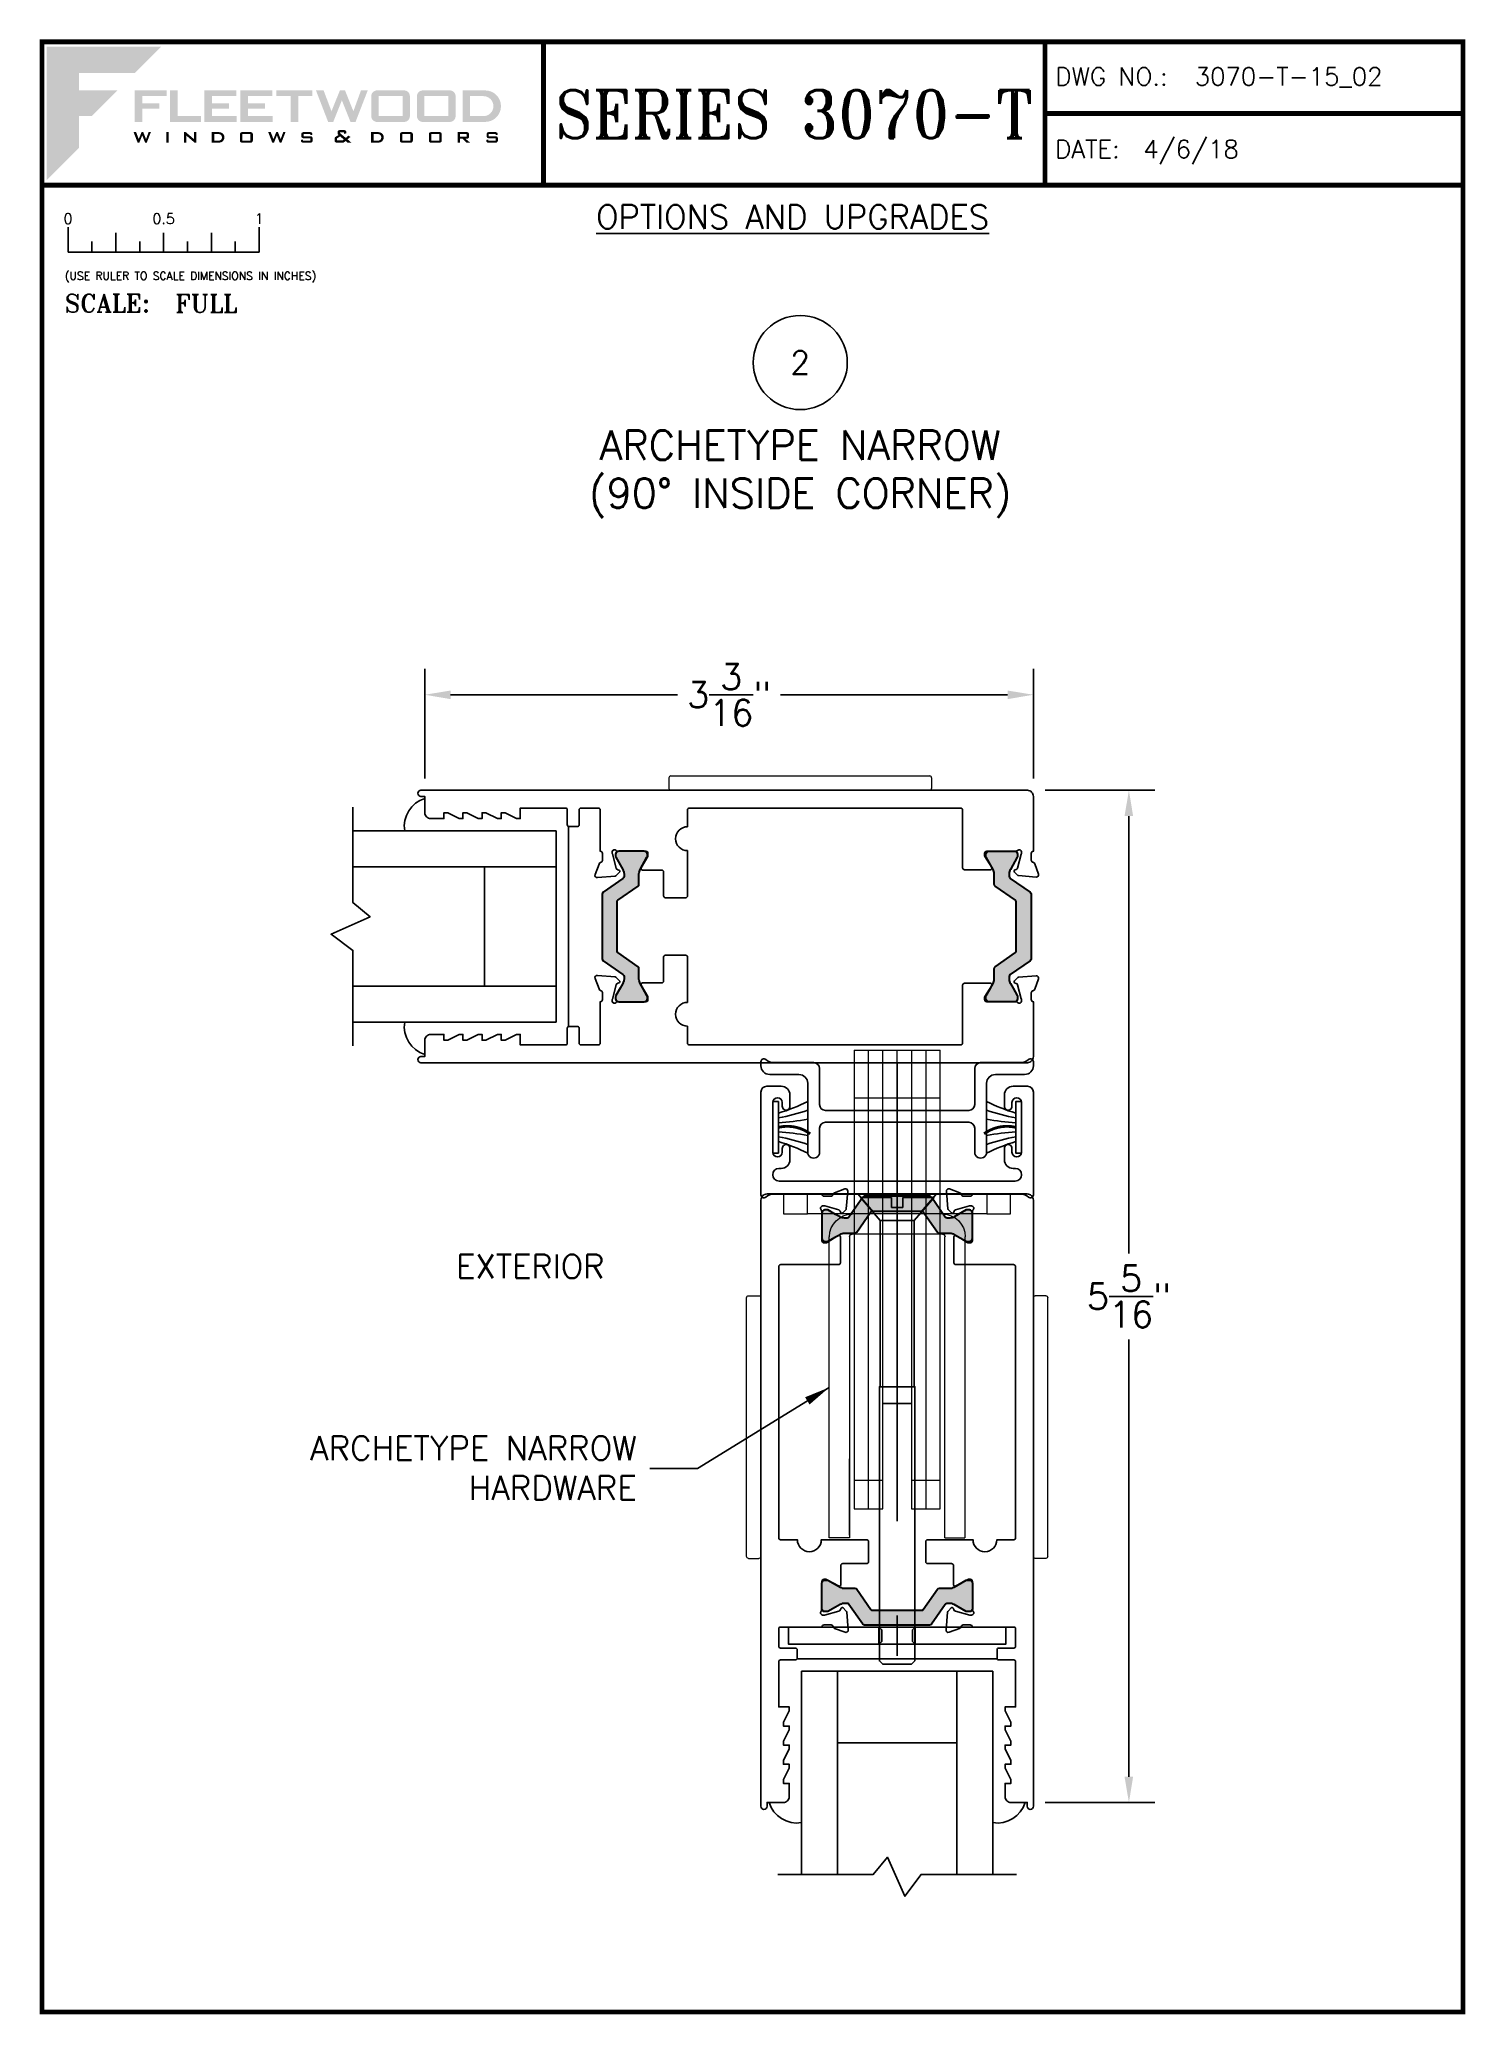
# Paper-space layout 'DETAIL 2' of a CAD drawing. Extents: x 0.3 to 7.8, y 0.1 to 10.4.
# The model-space entities are those that its viewports show. They can reach past a viewport. Long polylines and large blocks are cut down to what shows.
import ezdxf
from ezdxf.enums import TextEntityAlignment as Align

# ---------------------------------------------------------------- set-up
doc = ezdxf.new("R2010")
doc.units = 0
doc.header["$LTSCALE"] = 0.25
doc.header["$MEASUREMENT"] = 0
doc.layers.get('0').update_dxf_attribs({"linetype": 'CONTINUOUS'})
doc.layers.get('DEFPOINTS').update_dxf_attribs({"color": 1, "linetype": 'CONTINUOUS'})
for name, color, linetype in [('DIM', 7, 'CONTINUOUS'), ('GLASS-VINYL', 7, 'CONTINUOUS'), ('SEAL', 7, 'CONTINUOUS'), ('SILL-PAN', 7, 'CONTINUOUS'), ('TEXT', 7, 'CONTINUOUS'), ('TRACK', 7, 'CONTINUOUS'), ('VENT', 5, 'CONTINUOUS')]:
    doc.layers.add(name, color=color, linetype=linetype)
doc.layers.add('VP', color=40, linetype='CONTINUOUS', plot=False)
doc.layers.get('VP').off()
doc.styles.add('ROMANS', font='romans')
doc.styles.add('ROMANT', font='romant')
doc.styles.add('SIMPLEX-094', font='simplex.shx', dxfattribs={"height": 0.094})
doc.styles.get("Standard").update_dxf_attribs({"font": 'simplex.shx'})
doc.dimstyles.new('FULL SCALE', dxfattribs={"dimscale": 0.75, "dimtxt": 0.18, "dimasz": 0.18, "dimexe": 0.18, "dimexo": 0.125, "dimgap": 0.09, "dimtad": 0, "dimtih": 1, "dimtoh": 1, "dimdec": 4, "dimzin": 0, "dimdsep": 46, "dimlunit": 4, "dimtxsty": 'Standard', "dimcen": 0.09, "dimadec": 0, "dimazin": 0, "dimtfac": 1, "dimtdec": 4, "dimtofl": 0, "dimtmove": 0, "dimatfit": 3, "dimfxl": 0, "dimtolj": 1, "dimtzin": 0, "dimarcsym": 0})
doc.dimstyles.new('THREE-QUARTER SCALE', dxfattribs={"dimscale": 0.75, "dimtxt": 0.18, "dimasz": 0.18, "dimexe": 0.18, "dimexo": 0.125, "dimgap": 0.09, "dimtad": 0, "dimtih": 1, "dimtoh": 1, "dimdec": 4, "dimlfac": 1.333, "dimzin": 0, "dimdsep": 46, "dimlunit": 5, "dimtxsty": 'Standard', "dimcen": 0.09, "dimadec": 0, "dimazin": 0, "dimtfac": 1, "dimtdec": 4, "dimtofl": 0, "dimtmove": 0, "dimatfit": 3, "dimfxl": 0, "dimtolj": 1, "dimtzin": 0, "dimarcsym": 0})

# ---------------------------------------------------------------- blocks, each defined once
blk = doc.blocks.new('sectball')
blk.add_circle((0, 0), 0.125)
blk.add_attdef('NO', text='', height=0.062).set_placement((0, 0), align=Align.MIDDLE_CENTER)
for tag, p in [('LINE1', (0, -0.2588)), ('LINE2', (0, -0.3864)), ('LINE3', (0, -0.5214))]:
    blk.add_attdef(tag, text='', height=0.078).set_placement(p, align=Align.CENTER)
blk = doc.blocks.new('Fleetwood_Logo_6-10-15')
h = blk.add_hatch(color=154)
h.dxf.hatch_style = 1
h.paths.add_polyline_path([(0.2526, -0.0017), (0.0019, -0.0017), (0.0019, -0.2942), (0.0725, -0.2236), (0.0725, -0.1535), (0.1007, -0.1535), (0.1567, -0.0976), (0.0725, -0.0976), (0.0725, -0.0596), (0.1946, -0.0596)])
h = blk.add_hatch(color=251)
h.dxf.hatch_style = 1
h.paths.add_polyline_path([(0.2487, -0.1256), (0.2112, -0.1256), (0.2112, -0.1102), (0.2647, -0.1102), (0.2647, -0.0976), (0.1946, -0.0976), (0.1946, -0.1667), (0.2112, -0.1667), (0.2112, -0.1377), (0.2487, -0.1377)])
h = blk.add_hatch(color=251)
h.dxf.hatch_style = 1
h.paths.add_polyline_path([(0.2886, -0.0976), (0.272, -0.0976), (0.272, -0.1667), (0.3401, -0.1667), (0.3401, -0.1535), (0.2886, -0.1535)])
h = blk.add_hatch(color=251)
h.dxf.hatch_style = 1
h.paths.add_polyline_path([(0.4175, -0.0976), (0.3474, -0.0976), (0.3474, -0.1667), (0.4185, -0.1667), (0.4185, -0.1534), (0.364, -0.1534), (0.364, -0.1377), (0.4015, -0.1377), (0.4015, -0.1256), (0.364, -0.1256), (0.364, -0.1102), (0.4175, -0.1102)])
h = blk.add_hatch(color=251)
h.dxf.hatch_style = 1
h.paths.add_polyline_path([(0.4965, -0.0976), (0.4264, -0.0976), (0.4264, -0.1667), (0.4975, -0.1667), (0.4975, -0.1534), (0.443, -0.1534), (0.443, -0.1377), (0.4804, -0.1377), (0.4804, -0.1256), (0.443, -0.1256), (0.443, -0.1102), (0.4965, -0.1102)])
h = blk.add_hatch(color=251)
h.dxf.hatch_style = 1
h.paths.add_polyline_path([(0.5842, -0.0976), (0.5054, -0.0976), (0.5054, -0.1102), (0.5365, -0.1102), (0.5365, -0.1667), (0.5531, -0.1667), (0.5531, -0.1102), (0.5842, -0.1102)])
h = blk.add_hatch(color=251)
h.dxf.hatch_style = 1
h.paths.add_polyline_path([(0.6089, -0.0976), (0.5921, -0.0976), (0.6188, -0.1667), (0.63, -0.1667), (0.6489, -0.1192), (0.6679, -0.1667), (0.6789, -0.1667), (0.7056, -0.0976), (0.6908, -0.0976), (0.6742, -0.1433), (0.6558, -0.0976), (0.6446, -0.0976), (0.6261, -0.1433)])
h = blk.add_hatch(color=251)
h.dxf.hatch_style = 1
h.paths.add_polyline_path([(0.7853, -0.0976), (0.726, -0.0976, 0.414214), (0.7133, -0.1102), (0.7133, -0.154, 0.414214), (0.726, -0.1667), (0.7853, -0.1667, 0.414214), (0.798, -0.154), (0.798, -0.1102, 0.414214)])
h.paths.add_polyline_path([(0.7819, -0.1102), (0.7819, -0.154), (0.7294, -0.154), (0.7294, -0.1102)], flags=16)
h = blk.add_hatch(color=251)
h.dxf.hatch_style = 1
h.paths.add_polyline_path([(0.8856, -0.0976), (0.8262, -0.0976, 0.414214), (0.8136, -0.1102), (0.8136, -0.154, 0.414214), (0.8262, -0.1667), (0.8856, -0.1667, 0.414214), (0.8982, -0.154), (0.8982, -0.1102, 0.414214)])
h.paths.add_polyline_path([(0.8822, -0.1102), (0.8822, -0.154), (0.8296, -0.154), (0.8296, -0.1102)], flags=16)
h = blk.add_hatch(color=251)
h.dxf.hatch_style = 1
h.paths.add_polyline_path([(0.9632, -0.0976), (0.914, -0.0976), (0.914, -0.1667), (0.9632, -0.1667, 1)])
h.paths.add_polyline_path([(0.9301, -0.1102), (0.9593, -0.1102, -1), (0.9593, -0.154), (0.9301, -0.154)], flags=16)
h = blk.add_hatch(color=7)
h.dxf.hatch_style = 1
h.paths.add_polyline_path([(0.2301, -0.1891), (0.2251, -0.1891), (0.2196, -0.2043), (0.2134, -0.1891), (0.2097, -0.1891), (0.2035, -0.2043), (0.1978, -0.1891), (0.1922, -0.1891), (0.2011, -0.2121), (0.2048, -0.2121), (0.2112, -0.1963), (0.2175, -0.2121), (0.2212, -0.2121)])
h = blk.add_hatch(color=7)
h.dxf.hatch_style = 1
h.paths.add_polyline_path([(0.2691, -0.1891), (0.2637, -0.1891), (0.2637, -0.2118), (0.2637, -0.2121), (0.2691, -0.2121)])
h = blk.add_hatch(color=7)
h.dxf.hatch_style = 1
h.paths.add_polyline_path([(0.3077, -0.1964), (0.3259, -0.2121), (0.3298, -0.2121), (0.3298, -0.1891), (0.325, -0.1891), (0.325, -0.2047), (0.3067, -0.1891), (0.3029, -0.1891), (0.3029, -0.2121), (0.3077, -0.2121)])
h = blk.add_hatch(color=7)
h.dxf.hatch_style = 1
h.paths.add_polyline_path([(0.3801, -0.1891), (0.3637, -0.1891), (0.3637, -0.2121), (0.3801, -0.2121, 1)])
h.paths.add_polyline_path([(0.3691, -0.2079), (0.3691, -0.1933), (0.3788, -0.1933, -1), (0.3788, -0.2079)], flags=16)
h = blk.add_hatch(color=7)
h.dxf.hatch_style = 1
h.paths.add_polyline_path([(0.4537, -0.2079), (0.4537, -0.1933, 0.414214), (0.4495, -0.1891), (0.4297, -0.1891, 0.414214), (0.4255, -0.1933), (0.4255, -0.2079, 0.414214), (0.4297, -0.2121), (0.4495, -0.2121, 0.414214)])
h.paths.add_polyline_path([(0.4308, -0.2079), (0.4308, -0.1933), (0.4484, -0.1933), (0.4484, -0.2079)], flags=16)
h = blk.add_hatch(color=7)
h.dxf.hatch_style = 1
h.paths.add_polyline_path([(0.5253, -0.1891), (0.5203, -0.1891), (0.5148, -0.2043), (0.5087, -0.1891), (0.5049, -0.1891), (0.4988, -0.2043), (0.493, -0.1891), (0.4874, -0.1891), (0.4963, -0.2121), (0.5001, -0.2121), (0.5064, -0.1963), (0.5127, -0.2121), (0.5164, -0.2121)])
h = blk.add_hatch(color=7)
h.dxf.hatch_style = 1
h.paths.add_polyline_path([(0.5801, -0.1891), (0.5643, -0.1891, 0.414214), (0.56, -0.1933), (0.56, -0.1981, 0.414214), (0.5643, -0.2024), (0.58, -0.2024), (0.58, -0.2078), (0.5637, -0.2078), (0.5637, -0.2052), (0.5591, -0.2062), (0.5591, -0.2078, 0.414214), (0.5634, -0.2121), (0.5805, -0.2121, 0.414214), (0.5848, -0.2078), (0.5848, -0.2024, 0.414214), (0.5805, -0.1982), (0.5648, -0.1982), (0.5648, -0.193), (0.5798, -0.193), (0.5798, -0.1958), (0.5843, -0.1948), (0.5843, -0.1933, 0.414214)])
h = blk.add_hatch(color=7)
h.dxf.hatch_style = 1
h.paths.add_polyline_path([(0.645, -0.1913, -0.222262), (0.6447, -0.1906), (0.6447, -0.1892), (0.6535, -0.1892), (0.6535, -0.193), (0.6587, -0.1918), (0.6587, -0.189, 0.414214), (0.6544, -0.1847), (0.6437, -0.1847, 0.414214), (0.6394, -0.189), (0.6394, -0.1922, 0.222262), (0.6407, -0.1948), (0.6415, -0.1955), (0.6345, -0.1998, 0.260684), (0.6329, -0.2027), (0.6329, -0.2078, 0.414214), (0.6372, -0.2121), (0.6514, -0.2121, 0.17577), (0.6536, -0.2113), (0.657, -0.2085), (0.6614, -0.2121), (0.6699, -0.2121), (0.6613, -0.2049), (0.6676, -0.1997), (0.6637, -0.1964), (0.6574, -0.2017)])
h.paths.add_polyline_path([(0.6532, -0.2052), (0.6509, -0.2072, -0.17577), (0.6502, -0.2074), (0.6382, -0.2074), (0.6382, -0.2033, -0.260684), (0.6387, -0.2025), (0.6451, -0.1985)], flags=16)
h = blk.add_hatch(color=7)
h.dxf.hatch_style = 1
h.paths.add_polyline_path([(0.7294, -0.1891), (0.713, -0.1891), (0.713, -0.2121), (0.7294, -0.2121, 1)])
h.paths.add_polyline_path([(0.7184, -0.2079), (0.7184, -0.1933), (0.7281, -0.1933, -1), (0.7281, -0.2079)], flags=16)
h = blk.add_hatch(color=7)
h.dxf.hatch_style = 1
h.paths.add_polyline_path([(0.8045, -0.2079), (0.8045, -0.1933, 0.414214), (0.8003, -0.1891), (0.7805, -0.1891, 0.414214), (0.7763, -0.1933), (0.7763, -0.2079, 0.414214), (0.7805, -0.2121), (0.8003, -0.2121, 0.414214)])
h.paths.add_polyline_path([(0.7816, -0.2079), (0.7816, -0.1933), (0.7992, -0.1933), (0.7992, -0.2079)], flags=16)
h = blk.add_hatch(color=7)
h.dxf.hatch_style = 1
h.paths.add_polyline_path([(0.8678, -0.2079), (0.8678, -0.1933, 0.414214), (0.8636, -0.1891), (0.8438, -0.1891, 0.414214), (0.8396, -0.1933), (0.8396, -0.2079, 0.414214), (0.8438, -0.2121), (0.8636, -0.2121, 0.414214)])
h.paths.add_polyline_path([(0.8449, -0.2079), (0.8449, -0.1933), (0.8624, -0.1933), (0.8624, -0.2079)], flags=16)
h = blk.add_hatch(color=7)
h.dxf.hatch_style = 1
h.paths.add_polyline_path([(0.9277, -0.1993), (0.9277, -0.1933, 0.414214), (0.9235, -0.1891), (0.9028, -0.1891), (0.9028, -0.2121), (0.9082, -0.2121), (0.9082, -0.2035), (0.9131, -0.2035), (0.9224, -0.2121), (0.9303, -0.2121), (0.9197, -0.2035), (0.9235, -0.2035, 0.414214)])
h.paths.add_polyline_path([(0.9082, -0.1993), (0.9082, -0.1933), (0.9214, -0.1933, -0.414214), (0.9224, -0.1943), (0.9224, -0.1983, -0.414214), (0.9214, -0.1993)], flags=16)
h = blk.add_hatch(color=7)
h.dxf.hatch_style = 1
h.paths.add_polyline_path([(0.9867, -0.1982), (0.971, -0.1982), (0.971, -0.193), (0.9859, -0.193), (0.9859, -0.1958), (0.9905, -0.1948), (0.9905, -0.1933, 0.414214), (0.9863, -0.1891), (0.9705, -0.1891, 0.414214), (0.9662, -0.1933), (0.9662, -0.1981, 0.414214), (0.9705, -0.2024), (0.9862, -0.2024), (0.9862, -0.2078), (0.9699, -0.2078), (0.9699, -0.2052), (0.9653, -0.2062), (0.9653, -0.2078, 0.414214), (0.9696, -0.2121), (0.9867, -0.2121, 0.414214), (0.991, -0.2078), (0.991, -0.2024, 0.414214)])
blk = doc.blocks.new('A-SIZE_P')
at = {"const_width": 0.025}
blk.add_lwpolyline([(0.313, 0.125), (7.751, 0.125), (7.751, 10.437), (0.313, 10.437)], close=True, dxfattribs=at)
for points in [[(2.938, 10.437), (2.938, 9.687)], [(5.563, 10.437), (5.563, 9.687)], [(5.563, 10.062), (7.751, 10.062)], [(0.313, 9.687), (7.751, 9.687)]]:
    blk.add_lwpolyline(points, dxfattribs=at)
at = {"xscale": 2.387023416083395, "yscale": 2.387023416083395, "zscale": 2.387023416083395}
blk.add_blockref('Fleetwood_Logo_6-10-15', (0.334, 10.416), dxfattribs=at)
for s, style, p in [('DWG NO.:', 'SIMPLEX-094', (5.617, 10.209)), ('DATE:', 'SIMPLEX-094', (5.616, 9.829)), ('SCALE:', 'ROMANT', (0.433, 9.022))]:
    blk.add_text(s, height=0.094, dxfattribs=dict(style=style)).set_placement(p)
for tag, p, style in [('DWG_NO', (6.346, 10.209), 'SIMPLEX-094'), ('DATE', (6.077, 9.829), 'SIMPLEX-094'), ('SCALE', (1.011, 9.02), 'ROMANT')]:
    blk.add_attdef(tag, p, '', height=0.094, dxfattribs=dict(style=style))
for tag, height, style, width, p, p2 in [('DWG_NO_F', 0.094, 'SIMPLEX-094', 1.745692, (6.347, 10.209), (7.683, 10.209)), ('PRODUCT', 0.25, 'ROMANT', 1.390728, (3.001, 9.934), (5.5, 9.934))]:
    blk.add_attdef(tag, text='', height=height, dxfattribs=dict(style=style, width=width)).set_placement(p, p2, align=Align.FIT)
blk = doc.blocks.new('Full')
for p, q in [((0.137, -0.219), (0.137, -0.35)), ((0.262, -0.294), (0.262, -0.35)), ((0.387, -0.249), (0.387, -0.35)), ((0.512, -0.294), (0.512, -0.35)), ((0.637, -0.249), (0.637, -0.35)), ((0.762, -0.294), (0.762, -0.35)), ((0.887, -0.249), (0.887, -0.35)), ((1.012, -0.294), (1.012, -0.35)), ((1.137, -0.219), (1.137, -0.35)), ((0.137, -0.35), (1.137, -0.35))]:
    blk.add_line(p, q)
for s, p in [('0', (0.137, -0.219)), ('0.5', (0.637, -0.219)), ('1', (1.137, -0.219))]:
    blk.add_text(s, height=0.055).set_placement(p, align=Align.BOTTOM_CENTER)
at = {"style": 'ROMANS'}
blk.add_text('(USE RULER TO SCALE DIMENSIONS IN INCHES)', height=0.04115, dxfattribs=at).set_placement((0.12, -0.495))
blk = doc.blocks.new('*D133')
at = {"layer": 'DEFPOINTS', "color": 0}
for p in [(5.471, 6.52), (5.47, 1.222), (6.002, 1.222)]:
    blk.add_point(p, dxfattribs=at)
at = {"layer": 'SILL-PAN', "color": 0, "lineweight": -2}
for p, q in [((5.564, 6.52), (6.137, 6.52)), ((6.002, 6.385), (6.002, 4.096)), ((6.002, 1.357), (6.002, 3.646)), ((5.563, 1.222), (6.137, 1.222))]:
    blk.add_line(p, q, dxfattribs=at)
at = {"layer": 'SILL-PAN', "color": 0}
for points in [[(5.979, 6.385), (6.024, 6.385), (6.002, 6.52)], [(5.979, 1.357), (6.024, 1.357), (6.002, 1.222)]]:
    blk.add_solid(points, dxfattribs=at)
at = {"layer": 'SILL-PAN', "color": 0, "insert": (6.002, 3.871), "char_height": 0.135, "attachment_point": 5}
blk.add_mtext('\\A1;5{\\H1.000000x;\\S5/16;}"', dxfattribs=at)
blk = doc.blocks.new('*D134')
at = {"layer": 'DEFPOINTS', "color": 0}
for p in [(5.502, 7.02), (2.317, 6.488), (5.502, 6.489)]:
    blk.add_point(p, dxfattribs=at)
at = {"layer": 'SILL-PAN', "color": 0, "lineweight": -2}
for p, q in [((2.317, 6.582), (2.317, 7.155)), ((5.502, 6.582), (5.502, 7.155)), ((2.452, 7.02), (3.639, 7.02)), ((5.367, 7.02), (4.179, 7.02))]:
    blk.add_line(p, q, dxfattribs=at)
at = {"layer": 'SILL-PAN', "color": 0}
for points in [[(2.452, 7.042), (2.452, 6.997), (2.317, 7.02)], [(5.367, 7.042), (5.367, 6.997), (5.502, 7.02)]]:
    blk.add_solid(points, dxfattribs=at)
at = {"layer": 'SILL-PAN', "color": 0, "insert": (3.909, 7.02), "char_height": 0.135, "attachment_point": 5}
blk.add_mtext('\\A1;3{\\H1.000000x;\\S3/16;}"', dxfattribs=at)
blk = doc.blocks.new('*U63')
for centre, radius, start, end in [((-0.303, 1.135), 1.112, 287.4409, 295.9325), ((-0.19, 1.188), 1.16, 280.9256, 288.7507), ((-0.031, 1.124), 1.102, 273.1709, 281.1969), ((-0.031, -1.124), 1.102, 78.8031, 86.8291), ((-0.19, -1.188), 1.16, 71.2493, 79.0744), ((-0.303, -1.135), 1.112, 64.0675, 72.5591)]:
    blk.add_arc(centre, radius, start, end)
at = {"layer": 'SEAL'}
blk.add_lwpolyline([(0, -0.135), (0, 0.135), (0.03, 0.135), (0.03, -0.135)], close=True, dxfattribs=at)
at = {"layer": 'SEAL', "const_width": 0.015}
blk.add_lwpolyline([(0.03, 0, 0.219791), (0.196, 0.034)], format="xyb", dxfattribs=at)
at = {"flags": 9}
for tag, p in [('MANUFACTURER_PART_#', (0, -0.199)), ('FLEETWOOD_PART_#', (-0.001, -0.249))]:
    blk.add_attdef(tag, p, '', height=0.0312, dxfattribs=at)
blk = doc.blocks.new('3070CR-Archetype-Narrow-Latch_Lead-Stile')
h = blk.add_hatch(color=7)
h.dxf.hatch_style = 1
h.paths.add_polyline_path([(0.364, 0.131, -0.244698), (0.367, 0.137), (0.473, 0.211, 0.244698), (0.478, 0.221), (0.478, 0.276, -0.131652), (0.485, 0.299), (0.498, 0.323), (0.52, 0.362, 0.131652), (0.522, 0.366), (0.522, 0.378, 0.414214), (0.506, 0.394), (0.372, 0.394, 0.414214), (0.356, 0.378), (0.356, 0.366, 0.131652), (0.357, 0.362), (0.38, 0.323), (0.393, 0.299, -0.131652), (0.399, 0.276), (0.399, 0.262, -0.244698), (0.394, 0.252), (0.29, 0.179, 0.244698), (0.285, 0.17), (0.285, -0.17, 0.244698), (0.29, -0.179), (0.394, -0.252, -0.103471), (0.398, -0.256, -0.13774), (0.399, -0.262), (0.399, -0.276, -0.131652), (0.393, -0.299), (0.357, -0.362, 0.131652), (0.356, -0.366), (0.356, -0.378, 0.414214), (0.372, -0.394), (0.506, -0.394, 0.414214), (0.522, -0.378), (0.522, -0.366, 0.137872), (0.52, -0.361), (0.52, -0.361), (0.485, -0.299, -0.131652), (0.478, -0.276), (0.478, -0.221, 0.244698), (0.473, -0.211), (0.367, -0.137, -0.244698), (0.364, -0.131)])
h = blk.add_hatch(color=7)
h.dxf.hatch_style = 1
h.paths.add_polyline_path([(2.53, 0.17, 0.244698), (2.525, 0.179), (2.421, 0.252, -0.244698), (2.416, 0.262), (2.416, 0.276, -0.131652), (2.422, 0.299), (2.436, 0.323), (2.458, 0.362, 0.131652), (2.459, 0.366), (2.459, 0.378, 0.414214), (2.444, 0.394), (2.31, 0.394, 0.414214), (2.294, 0.378), (2.294, 0.366, 0.131652), (2.295, 0.362), (2.318, 0.323), (2.331, 0.299, -0.131652), (2.337, 0.276), (2.337, 0.221, 0.244698), (2.342, 0.211), (2.448, 0.137, -0.244698), (2.452, 0.131), (2.452, -0.131, -0.244698), (2.448, -0.137), (2.342, -0.211, 0.244698), (2.337, -0.221), (2.337, -0.276, -0.131652), (2.331, -0.299), (2.295, -0.362, 0.131652), (2.294, -0.366), (2.294, -0.378, 0.414214), (2.31, -0.394), (2.444, -0.394, 0.414214), (2.459, -0.378), (2.459, -0.366, 0.131652), (2.458, -0.362), (2.422, -0.299, -0.131652), (2.416, -0.276), (2.416, -0.262, -0.13774), (2.418, -0.256, -0.103471), (2.421, -0.252), (2.525, -0.179, 0.244698), (2.53, -0.17)])
at = {"color": 7, "linetype": 'Continuous', "lineweight": 15}
for p, q in [((0.806, 0.778), (0.806, 0.723)), ((0.931, 0.788), (0.816, 0.788)), ((2.056, 0.788), (0.931, 0.788)), ((2.171, 0.788), (2.056, 0.788)), ((2.181, 0.778), (2.181, 0.723)), ((0.273, 0.594), (0.378, 0.594)), ((0.273, 0.469), (0.273, 0.594)), ((0.378, 0.594), (0.378, 0.469)), ((0.378, 0.469), (0.273, 0.469)), ((0.273, -0.469), (0.273, 0.469)), ((0.378, -0.469), (0.378, 0.469)), ((2.073, 0.355), (0.497, 0.355)), ((2.073, 0.25), (2.073, 0.355)), ((-0.479, 0.225), (-0.479, -0.225)), ((-0.479, 0.225), (1.921, 0.225)), ((-0.229, -0.225), (-0.229, 0.225)), ((0.483, -0.237), (0.483, 0.236)), ((0.497, 0.25), (2.073, 0.25)), ((2.059, 0.25), (1.659, 0.25)), ((1.771, 0.225), (1.771, 0.075)), ((1.921, 0.225), (1.921, 0.075)), ((1.921, 0.15), (-0.479, 0.15)), ((1.921, 0.075), (-0.479, 0.075)), ((1.369, 0), (-0.479, 0)), ((-0.479, -0.075), (1.921, -0.075)), ((1.771, -0.075), (1.771, -0.225)), ((1.921, -0.075), (1.921, -0.225)), ((-0.479, -0.15), (1.921, -0.15)), ((1.921, -0.225), (-0.479, -0.225)), ((2.073, -0.25), (0.497, -0.25)), ((2.059, -0.25), (1.659, -0.25)), ((2.073, -0.25), (2.073, -0.355)), ((0.497, -0.355), (2.073, -0.355)), ((0.273, -0.469), (0.378, -0.469)), ((0.273, -0.594), (0.273, -0.469)), ((0.378, -0.469), (0.378, -0.594)), ((0.378, -0.594), (0.273, -0.594)), ((0.806, -0.778), (0.806, -0.723)), ((2.181, -0.778), (2.181, -0.723)), ((0.931, -0.788), (0.816, -0.788)), ((2.056, -0.788), (0.931, -0.788)), ((2.171, -0.788), (2.056, -0.788))]:
    blk.add_line(p, q, dxfattribs=at)
at = {"ltscale": 0.5}
for p, q in [((0.366, 0.125), (0.273, 0.205)), ((2.54, 0.095), (2.63, 0.095)), ((2.555, 0.08), (2.54, 0.095)), ((2.615, 0.08), (2.555, 0.08)), ((2.615, 0.08), (2.63, 0.095)), ((2.54, -0.095), (2.555, -0.08)), ((2.54, -0.095), (2.63, -0.095)), ((2.555, -0.08), (2.615, -0.08)), ((2.63, -0.095), (2.615, -0.08)), ((0.273, -0.206), (0.366, -0.125))]:
    blk.add_line(p, q, dxfattribs=at)
for p, q in [((0.412, 0.089), (0.291, 0.192)), ((0.291, 0.192), (0.291, 0.03)), ((0.291, 0.03), (0.344, 0.03)), ((0.344, -0.03), (0.344, 0.03)), ((0.412, 0.089), (1.282, 0.089)), ((0.412, -0.089), (0.412, 0.089)), ((1.369, 0.075), (1.369, -0.075)), ((-0.414, 0), (0.273, 0)), ((0.019, 0), (1.985, 0)), ((0.291, -0.193), (0.291, -0.03)), ((0.291, -0.03), (0.344, -0.03)), ((0.412, -0.089), (0.291, -0.193)), ((0.412, -0.089), (1.282, -0.089))]:
    blk.add_line(p, q)
at = {"ltscale": 0.3}
blk.add_line((2.48, 0), (2.69, 0), dxfattribs=at)
at = {"color": 5}
for points in [[(2.583, 0.62), (2.64, 0.62), (2.55, 0.62, 0.414214), (2.54, 0.61), (2.54, 0.394, 0.414214), (2.529, 0.382), (2.529, 0.346, 0.359508), (2.538, 0.335, -0.263725), (2.547, 0.327), (2.567, 0.272, -0.548619), (2.555, 0.256), (2.462, 0.264, -0.176327), (2.455, 0.268), (2.44, 0.282, -0.57735), (2.444, 0.295), (2.448, 0.296, 0.267949), (2.457, 0.305), (2.477, 0.38, 0.065543), (2.477, 0.383), (2.477, 0.39, 0.6885), (2.457, 0.398, -0.213422), (2.448, 0.394), (2.302, 0.394, 0.414214), (2.29, 0.382), (2.29, 0.373, 0.137872), (2.292, 0.367), (2.325, 0.307, -0.585524), (2.319, 0.295), (2.218, 0.295, 0.414214), (2.208, 0.285), (2.208, 0.16, -0.414214), (2.198, 0.15), (2.093, 0.15, -0.414214), (2.083, 0.16), (2.083, 0.397, 1), (2.083, 0.522), (2.083, 0.61, 0.414214), (2.073, 0.62), (0.653, 0.62, 0.406968), (0.643, 0.609), (0.643, 0.307, -0.414214), (0.633, 0.297), (0.498, 0.297, -0.585524), (0.491, 0.309), (0.527, 0.367, 0.137872), (0.529, 0.374), (0.529, 0.382, 0.414214), (0.517, 0.394), (0.365, 0.394, -0.213422), (0.356, 0.398, 0.6885), (0.336, 0.39), (0.336, 0.381, 0.065543), (0.336, 0.378), (0.356, 0.306, 0.267949), (0.364, 0.298), (0.368, 0.297, -0.57735), (0.372, 0.284), (0.358, 0.27, -0.176327), (0.351, 0.266), (0.259, 0.258, -0.548619), (0.247, 0.274), (0.247, 0.274), (0.267, 0.328, -0.263725), (0.276, 0.336, 0.359508), (0.285, 0.347), (0.285, 0.382, 0.414214), (0.273, 0.394), (0.273, 0.681, -0.414214), (0.305, 0.713), (3.478, 0.713, -1), (3.478, 0.681), (3.458, 0.681), (3.458, 0.596, -0.414214), (3.427, 0.565), (3.358, 0.565), (3.358, 0.595), (3.338, 0.595), (3.278, 0.565), (3.258, 0.565), (3.258, 0.595), (3.238, 0.595), (3.178, 0.565), (3.158, 0.565), (3.158, 0.595), (3.138, 0.595), (3.078, 0.565), (3.058, 0.565), (3.058, 0.595), (3.038, 0.595), (2.978, 0.565), (2.958, 0.565), (2.958, 0.62), (2.722, 0.62, 0.414214), (2.712, 0.61), (2.712, 0.533, -0.414214), (2.702, 0.523), (2.66, 0.523, -0.414214), (2.65, 0.533), (2.65, 0.61, 0.414214), (2.64, 0.62)], [(2.583, -0.62), (2.64, -0.62), (2.55, -0.62, -0.414214), (2.54, -0.61), (2.54, -0.394, -0.414214), (2.529, -0.382), (2.529, -0.346, -0.359508), (2.538, -0.335, 0.263725), (2.547, -0.327), (2.567, -0.272, 0.548619), (2.555, -0.256), (2.462, -0.264, 0.176327), (2.455, -0.268), (2.44, -0.282, 0.57735), (2.444, -0.295), (2.448, -0.296, -0.267949), (2.457, -0.305), (2.477, -0.38, -0.065543), (2.477, -0.383), (2.477, -0.39, -0.6885), (2.457, -0.398, 0.213422), (2.448, -0.394), (2.302, -0.394, -0.414214), (2.29, -0.382), (2.29, -0.373, -0.137872), (2.292, -0.367), (2.325, -0.307, 0.585524), (2.319, -0.295), (2.218, -0.295, -0.414214), (2.208, -0.285), (2.208, -0.16, 0.414214), (2.198, -0.15), (2.093, -0.15, 0.414214), (2.083, -0.16), (2.083, -0.397, -1), (2.083, -0.522), (2.083, -0.61, -0.414214), (2.073, -0.62), (0.653, -0.62, -0.406968), (0.643, -0.609), (0.643, -0.307, 0.414214), (0.633, -0.297), (0.498, -0.297, 0.585524), (0.491, -0.309), (0.527, -0.367, -0.137872), (0.529, -0.374), (0.529, -0.382, -0.414214), (0.517, -0.394), (0.365, -0.394, 0.213422), (0.356, -0.398, -0.6885), (0.336, -0.39), (0.336, -0.381, -0.065543), (0.336, -0.378), (0.356, -0.306, -0.267949), (0.364, -0.298), (0.368, -0.297, 0.57735), (0.372, -0.284), (0.358, -0.27, 0.176327), (0.351, -0.266), (0.259, -0.258, 0.548619), (0.247, -0.274), (0.247, -0.274), (0.267, -0.328, 0.263725), (0.276, -0.336, -0.359508), (0.285, -0.347), (0.285, -0.382, -0.414214), (0.273, -0.394), (0.273, -0.681, 0.414214), (0.305, -0.713), (3.478, -0.713, 1), (3.478, -0.681), (3.458, -0.681), (3.458, -0.596, 0.414214), (3.427, -0.565), (3.358, -0.565), (3.358, -0.595), (3.338, -0.595), (3.278, -0.565), (3.258, -0.565), (3.258, -0.595), (3.238, -0.595), (3.178, -0.565), (3.158, -0.565), (3.158, -0.595), (3.138, -0.595), (3.078, -0.565), (3.058, -0.565), (3.058, -0.595), (3.038, -0.595), (2.978, -0.565), (2.958, -0.565), (2.958, -0.62), (2.722, -0.62, -0.414214), (2.712, -0.61), (2.712, -0.533, 0.414214), (2.702, -0.523), (2.66, -0.523, 0.414214), (2.65, -0.533), (2.65, -0.61, -0.414214), (2.64, -0.62)]]:
    blk.add_lwpolyline(points, format="xyb", dxfattribs=at)
for points in [[(2.54, 0.568), (2.63, 0.568), (2.63, -0.568), (2.54, -0.568)], [(2.717, -0.093), (1.282, -0.093), (1.282, 0.093), (2.717, 0.093), (2.735, 0.075), (2.735, -0.075)]]:
    blk.add_lwpolyline(points, close=True)
at = {"color": 7, "lineweight": 30}
for points in [[(0.364, 0.131), (0.364, -0.131, 0.244698), (0.367, -0.137), (0.473, -0.211, -0.244698), (0.478, -0.221), (0.478, -0.276, 0.131652), (0.485, -0.299), (0.52, -0.362, -0.131652), (0.522, -0.366), (0.522, -0.378, -0.414214), (0.506, -0.394), (0.372, -0.394, -0.414214), (0.356, -0.378), (0.356, -0.366, -0.131652), (0.357, -0.362), (0.393, -0.299, 0.131652), (0.399, -0.276), (0.399, -0.262, 0.13774), (0.398, -0.256, 0.103471), (0.394, -0.252), (0.29, -0.179, -0.244698), (0.285, -0.17), (0.285, 0.17, -0.244698), (0.29, 0.179), (0.394, 0.252, 0.244698), (0.399, 0.262), (0.399, 0.276, 0.131652), (0.393, 0.299), (0.38, 0.323), (0.357, 0.362, -0.131652), (0.356, 0.366), (0.356, 0.378, -0.414214), (0.372, 0.394), (0.506, 0.394, -0.414214), (0.522, 0.378), (0.522, 0.366, -0.131652), (0.52, 0.362), (0.498, 0.323), (0.485, 0.299, 0.131652), (0.478, 0.276), (0.478, 0.221, -0.244698), (0.473, 0.211), (0.367, 0.137, 0.244698)], [(2.452, 0.131), (2.452, -0.131, -0.244698), (2.448, -0.137), (2.342, -0.211, 0.244698), (2.337, -0.221), (2.337, -0.276, -0.131652), (2.331, -0.299), (2.295, -0.362, 0.131652), (2.294, -0.366), (2.294, -0.378, 0.414214), (2.31, -0.394), (2.444, -0.394, 0.414214), (2.459, -0.378), (2.459, -0.366, 0.131652), (2.458, -0.362), (2.422, -0.299, -0.131652), (2.416, -0.276), (2.416, -0.262, -0.13774), (2.418, -0.256, -0.103471), (2.421, -0.252), (2.525, -0.179, 0.244698), (2.53, -0.17), (2.53, 0.17, 0.244698), (2.525, 0.179), (2.421, 0.252, -0.244698), (2.416, 0.262), (2.416, 0.276, -0.131652), (2.422, 0.299), (2.436, 0.323), (2.458, 0.362, 0.131652), (2.459, 0.366), (2.459, 0.378, 0.414214), (2.444, 0.394), (2.31, 0.394, 0.414214), (2.294, 0.378), (2.294, 0.366, 0.131652), (2.295, 0.362), (2.318, 0.323), (2.331, 0.299, -0.131652), (2.337, 0.276), (2.337, 0.221, 0.244698), (2.342, 0.211), (2.448, 0.137, -0.244698)]]:
    blk.add_lwpolyline(points, format="xyb", close=True, dxfattribs=at)
at = {"color": 7, "linetype": 'Continuous', "lineweight": 15}
for centre, radius, start, end in [((0.816, 0.778), 0.01, 90, 180), ((2.171, 0.778), 0.01, 0, 90), ((0.816, 0.723), 0.01, 180, 270), ((2.171, 0.723), 0.01, 270, 0), ((0.497, 0.236), 0.118, 90, 180), ((0.497, 0.236), 0.0135, 90, 180), ((0.497, -0.237), 0.119, 180, 270), ((0.497, -0.237), 0.0135, 180, 270), ((0.816, -0.723), 0.01, 90, 180), ((2.171, -0.723), 0.01, 0, 90), ((0.816, -0.778), 0.01, 180, 270), ((2.171, -0.778), 0.01, 270, 0)]:
    blk.add_arc(centre, radius, start, end, dxfattribs=at)
blk = doc.blocks.new('3773-Lead Stile')
h = blk.add_hatch(color=7)
h.dxf.hatch_style = 1
h.paths.add_polyline_path([(0.148, 0.131, -0.244698), (0.152, 0.137), (0.258, 0.211, 0.244698), (0.263, 0.221), (0.263, 0.276, -0.131652), (0.269, 0.299), (0.282, 0.323), (0.305, 0.362, 0.131652), (0.306, 0.366), (0.306, 0.378, 0.414214), (0.29, 0.394), (0.156, 0.394, 0.414214), (0.141, 0.378), (0.141, 0.366, 0.131652), (0.142, 0.362), (0.164, 0.323), (0.178, 0.299, -0.131652), (0.184, 0.276), (0.184, 0.262, -0.244698), (0.179, 0.252), (0.075, 0.179, 0.244698), (0.07, 0.17), (0.07, -0.17, 0.244698), (0.075, -0.179), (0.179, -0.252, -0.103471), (0.182, -0.256, -0.13774), (0.184, -0.262), (0.184, -0.276, -0.131652), (0.178, -0.299), (0.142, -0.362, 0.131652), (0.141, -0.366), (0.141, -0.378, 0.414214), (0.156, -0.394), (0.29, -0.394, 0.414214), (0.306, -0.378), (0.306, -0.366, 0.137872), (0.305, -0.361), (0.305, -0.361), (0.269, -0.299, -0.131652), (0.263, -0.276), (0.263, -0.221, 0.244698), (0.258, -0.211), (0.152, -0.137, -0.244698), (0.148, -0.131)])
h = blk.add_hatch(color=7)
h.dxf.hatch_style = 1
h.paths.add_polyline_path([(2.315, 0.17, 0.244698), (2.31, 0.179), (2.206, 0.252, -0.244698), (2.2, 0.262), (2.2, 0.276, -0.131652), (2.207, 0.299), (2.22, 0.323), (2.243, 0.362, 0.131652), (2.244, 0.366), (2.244, 0.378, 0.414214), (2.228, 0.394), (2.094, 0.394, 0.414214), (2.078, 0.378), (2.078, 0.366, 0.131652), (2.08, 0.362), (2.102, 0.323), (2.115, 0.299, -0.131652), (2.122, 0.276), (2.122, 0.221, 0.244698), (2.127, 0.211), (2.233, 0.137, -0.244698), (2.236, 0.131), (2.236, -0.131, -0.244698), (2.233, -0.137), (2.127, -0.211, 0.244698), (2.122, -0.221), (2.122, -0.276, -0.131652), (2.115, -0.299), (2.08, -0.362, 0.131652), (2.078, -0.366), (2.078, -0.378, 0.414214), (2.094, -0.394), (2.228, -0.394, 0.414214), (2.244, -0.378), (2.244, -0.366, 0.131652), (2.243, -0.362), (2.207, -0.299, -0.131652), (2.2, -0.276), (2.2, -0.262, -0.13774), (2.202, -0.256, -0.103471), (2.206, -0.252), (2.31, -0.179, 0.244698), (2.315, -0.17)])
for points in [[(2.367, 0.62), (2.425, 0.62), (2.335, 0.62, 0.414214), (2.325, 0.61), (2.325, 0.394, 0.414214), (2.313, 0.382), (2.313, 0.346, 0.359508), (2.323, 0.335, -0.263725), (2.331, 0.327), (2.352, 0.272, -0.548619), (2.339, 0.256), (2.246, 0.264, -0.176327), (2.239, 0.268), (2.225, 0.282, -0.57735), (2.228, 0.295), (2.233, 0.296, 0.267949), (2.241, 0.305), (2.261, 0.38, 0.065543), (2.262, 0.383), (2.262, 0.39, 0.6885), (2.241, 0.398, -0.213422), (2.232, 0.394), (2.086, 0.394, 0.414214), (2.075, 0.382), (2.075, 0.373, 0.137872), (2.076, 0.367), (2.11, 0.307, -0.585524), (2.103, 0.295), (2.003, 0.295, 0.414214), (1.993, 0.285), (1.993, 0.16, -0.414214), (1.983, 0.15), (1.878, 0.15, -0.414214), (1.868, 0.16), (1.868, 0.397, 1), (1.868, 0.522), (1.868, 0.61, 0.414214), (1.858, 0.62), (0.438, 0.62, 0.406968), (0.428, 0.609), (0.428, 0.307, -0.414214), (0.418, 0.297), (0.282, 0.297, -0.585524), (0.276, 0.309), (0.312, 0.367, 0.137872), (0.313, 0.374), (0.313, 0.382, 0.414214), (0.302, 0.394), (0.149, 0.394, -0.213422), (0.141, 0.398, 0.6885), (0.12, 0.39), (0.12, 0.381, 0.065543), (0.121, 0.378), (0.14, 0.306, 0.267949), (0.148, 0.298), (0.153, 0.297, -0.57735), (0.156, 0.284), (0.142, 0.27, -0.176327), (0.135, 0.266), (0.043, 0.258, -0.548619), (0.031, 0.274), (0.031, 0.274), (0.051, 0.328, -0.263725), (0.06, 0.336, 0.359508), (0.069, 0.347), (0.069, 0.382, 0.414214), (0.058, 0.394), (0.058, 0.681, -0.414214), (0.089, 0.713), (3.263, 0.713, -1), (3.263, 0.681), (3.243, 0.681), (3.243, 0.596, -0.414214), (3.212, 0.565), (3.143, 0.565), (3.143, 0.595), (3.123, 0.595), (3.063, 0.565), (3.043, 0.565), (3.043, 0.595), (3.023, 0.595), (2.963, 0.565), (2.943, 0.565), (2.943, 0.595), (2.923, 0.595), (2.863, 0.565), (2.843, 0.565), (2.843, 0.595), (2.823, 0.595), (2.763, 0.565), (2.743, 0.565), (2.743, 0.62), (2.507, 0.62, 0.414214), (2.497, 0.61), (2.497, 0.533, -0.414214), (2.487, 0.523), (2.445, 0.523, -0.414214), (2.435, 0.533), (2.435, 0.61, 0.414214), (2.425, 0.62)], [(2.367, -0.62), (2.425, -0.62), (2.335, -0.62, -0.414214), (2.325, -0.61), (2.325, -0.394, -0.414214), (2.313, -0.382), (2.313, -0.346, -0.359508), (2.323, -0.335, 0.263725), (2.331, -0.327), (2.352, -0.272, 0.548619), (2.339, -0.256), (2.246, -0.264, 0.176327), (2.239, -0.268), (2.225, -0.282, 0.57735), (2.228, -0.295), (2.233, -0.296, -0.267949), (2.241, -0.305), (2.261, -0.38, -0.065543), (2.262, -0.383), (2.262, -0.39, -0.6885), (2.241, -0.398, 0.213422), (2.232, -0.394), (2.086, -0.394, -0.414214), (2.075, -0.382), (2.075, -0.373, -0.137872), (2.076, -0.367), (2.11, -0.307, 0.585524), (2.103, -0.295), (2.003, -0.295, -0.414214), (1.993, -0.285), (1.993, -0.16, 0.414214), (1.983, -0.15), (1.878, -0.15, 0.414214), (1.868, -0.16), (1.868, -0.397, -1), (1.868, -0.522), (1.868, -0.61, -0.414214), (1.858, -0.62), (0.438, -0.62, -0.406968), (0.428, -0.609), (0.428, -0.307, 0.414214), (0.418, -0.297), (0.282, -0.297, 0.585524), (0.276, -0.309), (0.312, -0.367, -0.137872), (0.313, -0.374), (0.313, -0.382, -0.414214), (0.302, -0.394), (0.149, -0.394, 0.213422), (0.141, -0.398, -0.6885), (0.12, -0.39), (0.12, -0.381, -0.065543), (0.121, -0.378), (0.14, -0.306, -0.267949), (0.148, -0.298), (0.153, -0.297, 0.57735), (0.156, -0.284), (0.142, -0.27, 0.176327), (0.135, -0.266), (0.043, -0.258, 0.548619), (0.031, -0.274), (0.031, -0.274), (0.051, -0.328, 0.263725), (0.06, -0.336, -0.359508), (0.069, -0.347), (0.069, -0.382, -0.414214), (0.058, -0.394), (0.058, -0.681, 0.414214), (0.089, -0.713), (3.263, -0.713, 1), (3.263, -0.681), (3.243, -0.681), (3.243, -0.596, 0.414214), (3.212, -0.565), (3.143, -0.565), (3.143, -0.595), (3.123, -0.595), (3.063, -0.565), (3.043, -0.565), (3.043, -0.595), (3.023, -0.595), (2.963, -0.565), (2.943, -0.565), (2.943, -0.595), (2.923, -0.595), (2.863, -0.565), (2.843, -0.565), (2.843, -0.595), (2.823, -0.595), (2.763, -0.565), (2.743, -0.565), (2.743, -0.62), (2.507, -0.62, -0.414214), (2.497, -0.61), (2.497, -0.533, 0.414214), (2.487, -0.523), (2.445, -0.523, 0.414214), (2.435, -0.533), (2.435, -0.61, -0.414214), (2.425, -0.62)]]:
    blk.add_lwpolyline(points, format="xyb")
at = {"color": 7, "lineweight": 30}
for points in [[(0.148, 0.131), (0.148, -0.131, 0.244698), (0.152, -0.137), (0.258, -0.211, -0.244698), (0.263, -0.221), (0.263, -0.276, 0.131652), (0.269, -0.299), (0.305, -0.362, -0.131652), (0.306, -0.366), (0.306, -0.378, -0.414214), (0.29, -0.394), (0.156, -0.394, -0.414214), (0.141, -0.378), (0.141, -0.366, -0.131652), (0.142, -0.362), (0.178, -0.299, 0.131652), (0.184, -0.276), (0.184, -0.262, 0.13774), (0.182, -0.256, 0.103471), (0.179, -0.252), (0.075, -0.179, -0.244698), (0.07, -0.17), (0.07, 0.17, -0.244698), (0.075, 0.179), (0.179, 0.252, 0.244698), (0.184, 0.262), (0.184, 0.276, 0.131652), (0.178, 0.299), (0.164, 0.323), (0.142, 0.362, -0.131652), (0.141, 0.366), (0.141, 0.378, -0.414214), (0.156, 0.394), (0.29, 0.394, -0.414214), (0.306, 0.378), (0.306, 0.366, -0.131652), (0.305, 0.362), (0.282, 0.323), (0.269, 0.299, 0.131652), (0.263, 0.276), (0.263, 0.221, -0.244698), (0.258, 0.211), (0.152, 0.137, 0.244698)], [(2.236, 0.131), (2.236, -0.131, -0.244698), (2.233, -0.137), (2.127, -0.211, 0.244698), (2.122, -0.221), (2.122, -0.276, -0.131652), (2.115, -0.299), (2.08, -0.362, 0.131652), (2.078, -0.366), (2.078, -0.378, 0.414214), (2.094, -0.394), (2.228, -0.394, 0.414214), (2.244, -0.378), (2.244, -0.366, 0.131652), (2.243, -0.362), (2.207, -0.299, -0.131652), (2.2, -0.276), (2.2, -0.262, -0.13774), (2.202, -0.256, -0.103471), (2.206, -0.252), (2.31, -0.179, 0.244698), (2.315, -0.17), (2.315, 0.17, 0.244698), (2.31, 0.179), (2.206, 0.252, -0.244698), (2.2, 0.262), (2.2, 0.276, -0.131652), (2.207, 0.299), (2.22, 0.323), (2.243, 0.362, 0.131652), (2.244, 0.366), (2.244, 0.378, 0.414214), (2.228, 0.394), (2.094, 0.394, 0.414214), (2.078, 0.378), (2.078, 0.366, 0.131652), (2.08, 0.362), (2.102, 0.323), (2.115, 0.299, -0.131652), (2.122, 0.276), (2.122, 0.221, 0.244698), (2.127, 0.211), (2.233, 0.137, -0.244698)]]:
    blk.add_lwpolyline(points, format="xyb", close=True, dxfattribs=at)

msp = doc.modelspace()

# ---------------------------------------------------------------- linework, layer by layer
at = {"color": 7, "linetype": 'Continuous', "lineweight": 15}
msp.add_line((-17.45006, 12.84945), (-17.45006, 12.79445), dxfattribs=at)
for points in [[(-17.44006, 12.85945), (-16.08506, 12.85945)], [(-16.07506, 12.84945), (-16.07506, 12.79445)]]:
    msp.add_lwpolyline(points, dxfattribs=at)
at = {"color": 5}
msp.add_lwpolyline([(-15.78756, 10.88975), (-15.78756, 11.25075, -0.41421356), (-15.74156, 11.29675), (-15.58856, 11.29675, 0.41421356), (-15.54256, 11.34275), (-15.54256, 11.36375, 0.65093753), (-15.56764, 11.37486, -0.18645156), (-15.60932, 11.35875), (-15.81856, 11.35875, 0.41421356), (-15.84956, 11.32775), (-15.84956, 11.13975, -0.41421356), (-15.88056, 11.10875), (-16.63056, 11.10875, -0.41421356), (-16.66156, 11.13975), (-16.66156, 11.32775, 0.41421356), (-16.69256, 11.35875), (-16.90179, 11.35875, -0.18645156), (-16.94347, 11.37486, 0.65093753), (-16.96856, 11.36375), (-16.96856, 11.34275, 0.41421356), (-16.92256, 11.29675), (-16.76956, 11.29675, -0.41421356), (-16.72356, 11.25075), (-16.72356, 10.88975, 1.00000653), (-16.66156, 10.88975), (-16.66156, 11.01575, -0.41421356), (-16.63056, 11.04675), (-15.88056, 11.04675, -0.41421356), (-15.84956, 11.01575), (-15.84956, 10.88975, 1.00000653)], format="xyb", close=True, dxfattribs=at)
msp.add_lwpolyline([(-16.90656, 10.89025), (-16.90656, 11.15025, -1), (-16.85656, 11.15025), (-16.85656, 11.13025, 1.00000878), (-16.81656, 11.13025), (-16.81656, 11.18925, 0.41421356), (-16.86256, 11.23525), (-16.93756, 11.23525, 0.41421356), (-16.96856, 11.20425), (-16.96856, 10.66625, 0.65093753), (-16.94347, 10.65515, -0.18645156), (-16.90179, 10.67125), (-16.25556, 10.67125), (-15.60932, 10.67125, -0.18645156), (-15.56764, 10.65515, 0.65093753), (-15.54256, 10.66625), (-15.54256, 11.20425, 0.41421356), (-15.57356, 11.23525), (-15.64856, 11.23525, 0.41421356), (-15.69456, 11.18925), (-15.69456, 11.13025, 1.00000878), (-15.65456, 11.13025), (-15.65456, 11.15025, -1), (-15.60456, 11.15025), (-15.60456, 10.89025, -1), (-15.65456, 10.89025), (-15.65456, 10.91025, 1.00000878), (-15.69456, 10.91025), (-15.69456, 10.85125, 0.41421356), (-15.64856, 10.80525), (-15.63756, 10.80525, -1), (-15.63756, 10.73925), (-16.87356, 10.73925, -1), (-16.87356, 10.80525), (-16.86256, 10.80525, 0.41421356), (-16.81656, 10.85125), (-16.81656, 10.91025, 1.00000878), (-16.85656, 10.91025), (-16.85656, 10.89025, -1), (-16.90656, 10.89025)], format="xyb", dxfattribs=at)
at = {"color": 7, "linetype": 'Continuous', "lineweight": 15}
for centre, start, end in [((-17.44006, 12.84945), 90, 180), ((-16.08506, 12.84945), 0, 90), ((-17.44006, 12.79445), 180, 270), ((-16.08506, 12.79445), 270, 0)]:
    msp.add_arc(centre, 0.01, start, end, dxfattribs=at)
at = {"layer": 'GLASS-VINYL'}
for p, q in [((-19.10382, 12.57145), (-18.04006, 12.57145)), ((-18.04006, 11.57145), (-18.04006, 12.57145)), ((-17.97506, 11.54812), (-17.97506, 12.59478)), ((-19.10382, 12.38395), (-18.04006, 12.38395)), ((-18.41506, 11.75895), (-18.41506, 12.38395)), ((-19.10382, 11.75895), (-18.04006, 11.75895)), ((-19.10382, 11.57145), (-18.04006, 11.57145)), ((-15.73222, 8.23875), (-16.77889, 8.23875)), ((-16.75556, 8.17375), (-15.75556, 8.17375)), ((-16.75556, 7.10998), (-16.75556, 8.17375)), ((-16.56806, 7.10998), (-16.56806, 8.17375)), ((-15.94306, 7.10998), (-15.94306, 8.17375)), ((-15.75556, 7.10998), (-15.75556, 8.17375)), ((-16.56806, 7.79875), (-15.94306, 7.79875))]:
    msp.add_line(p, q, dxfattribs=at)
for points in [[(-19.10382, 11.44645), (-19.10382, 11.94645), (-19.21806, 12.03072), (-19.01418, 12.12218), (-19.10382, 12.19645), (-19.10382, 12.69645)], [(-15.63056, 7.10998), (-16.13056, 7.10998), (-16.21482, 6.99575), (-16.30628, 7.19963), (-16.38056, 7.10998), (-16.88056, 7.10998)]]:
    msp.add_lwpolyline(points, dxfattribs=at)
for centre, start, end in [((-18.68199, 12.59598), 107.354231, 189.24028), ((-18.68199, 11.54692), 170.75972, 252.645769), ((-16.78009, 7.53182), 197.354231, 279.24028), ((-15.73103, 7.53182), 260.75972, 342.645769)]:
    msp.add_arc(centre, 0.15276, start, end, dxfattribs=at)

# ---------------------------------------------------------------- block references
at = {"layer": 'SEAL', "xscale": -1, "rotation": 180}
msp.add_blockref('*U63', (-16.90656, 11.02025), dxfattribs=at)
at = {"layer": 'SEAL', "rotation": 180}
msp.add_blockref('*U63', (-15.60456, 11.02025), dxfattribs=at)
at = {"layer": 'TRACK', "xscale": -1, "rotation": 90}
msp.add_blockref('3070CR-Archetype-Narrow-Latch_Lead-Stile', (-16.25556, 10.94464), dxfattribs=at)
at = {"layer": 'VENT', "rotation": 180}
msp.add_blockref('3773-Lead Stile', (-15.4848, 12.07145), dxfattribs=at)

psp = doc.layouts.new('DETAIL 2')

# ---------------------------------------------------------------- block references
at = {"layer": 'DIM'}
ref = psp.add_blockref('A-SIZE_P', (0, 0), dxfattribs=at)
ref.add_attrib('DATE', '4/6/18', (6.07741, 9.82884), dxfattribs={"layer": '0', "height": 0.094, "style": 'SIMPLEX-094'})
ref.add_attrib('SCALE', 'FULL', (1.01101, 9.02035), dxfattribs={"layer": '0', "height": 0.094, "style": 'ROMANT'})
ref.add_attrib('PRODUCT', 'SERIES 3070-T', dxfattribs={"layer": '0', "height": 0.25, "style": 'ROMANT', "width": 0.807692}).set_placement((3.0005, 9.93352), (5.5005, 9.93352), align=Align.FIT)
ref.add_attrib('DWG_NO', '3070-T-15_02', (6.34634, 10.20879), dxfattribs={"layer": '0', "height": 0.094, "style": 'SIMPLEX-094'})
psp.add_blockref('Full', (0.313, 9.687), dxfattribs=at)
at = {"layer": 'TEXT', "xscale": 1.96875, "yscale": 1.96875, "zscale": 1.96875}
psp.add_blockref('sectball', (4.282, 8.75857), dxfattribs=at).add_auto_attribs({'NO': '2', 'LINE1': 'ARCHETYPE NARROW', 'LINE2': '(90%%D INSIDE CORNER)'})

# ---------------------------------------------------------------- texts
at = {"layer": 'DIM', "insert": (3.42632, 2.97283), "char_height": 0.125, "width": 3.1223422, "attachment_point": 6}
psp.add_mtext('\\A1;ARCHETYPE NARROW\\PHARDWARE', dxfattribs=at)
at = {"layer": 'TEXT'}
psp.add_text('EXTERIOR', height=0.124, dxfattribs=at).set_placement((2.86939, 3.96576), align=Align.CENTER)
at = {"layer": 'TEXT', "insert": (4.24248, 9.5213), "char_height": 0.124, "width": 3.8516527, "attachment_point": 5}
psp.add_mtext('{\\LOPTIONS AND UPGRADES}', dxfattribs=at)

# ---------------------------------------------------------------- dimensions: what is measured, and where the dimension line sits
at = {"layer": 'SILL-PAN'}
dim = psp.add_linear_dim(base=(5.502, 7.01979), p1=(2.317, 6.48779), p2=(5.502, 6.48854), dimstyle='FULL SCALE', dxfattribs=at)
dim.commit()
dim.dimension.update_dxf_attribs({"geometry": '*D134', "text_midpoint": (3.9095, 7.01979), "dimtype": 160})
dim = psp.add_linear_dim(base=(6.0017, 1.22189), p1=(5.47075, 6.51979), p2=(5.4697, 1.22189), angle=90, dimstyle='FULL SCALE', dxfattribs=at)
dim.commit()
dim.dimension.update_dxf_attribs({"geometry": '*D133', "text_midpoint": (6.0017, 3.87084), "dimtype": 160})

# ---------------------------------------------------------------- leaders
at = {"layer": 'TRACK', "annotation_type": 0, "has_hookline": 1, "hookline_direction": 1, "text_width": 1.96429}
psp.add_leader([(4.434, 3.39484), (3.74382, 2.97096), (3.49382, 2.97096)], dimstyle='THREE-QUARTER SCALE', override={"dimgap": 0.09, "dimtad": 0}, dxfattribs=at)

# ---------------------------------------------------------------- viewports
at = {"layer": 'VP'}
psp.add_viewport(center=(3.91802, 4.08968), size=(4.8492, 6.770837), view_center_point=(-17.12654, 10.35405), view_height=6.770837, dxfattribs=at)

doc.saveas('drawing.dxf')
